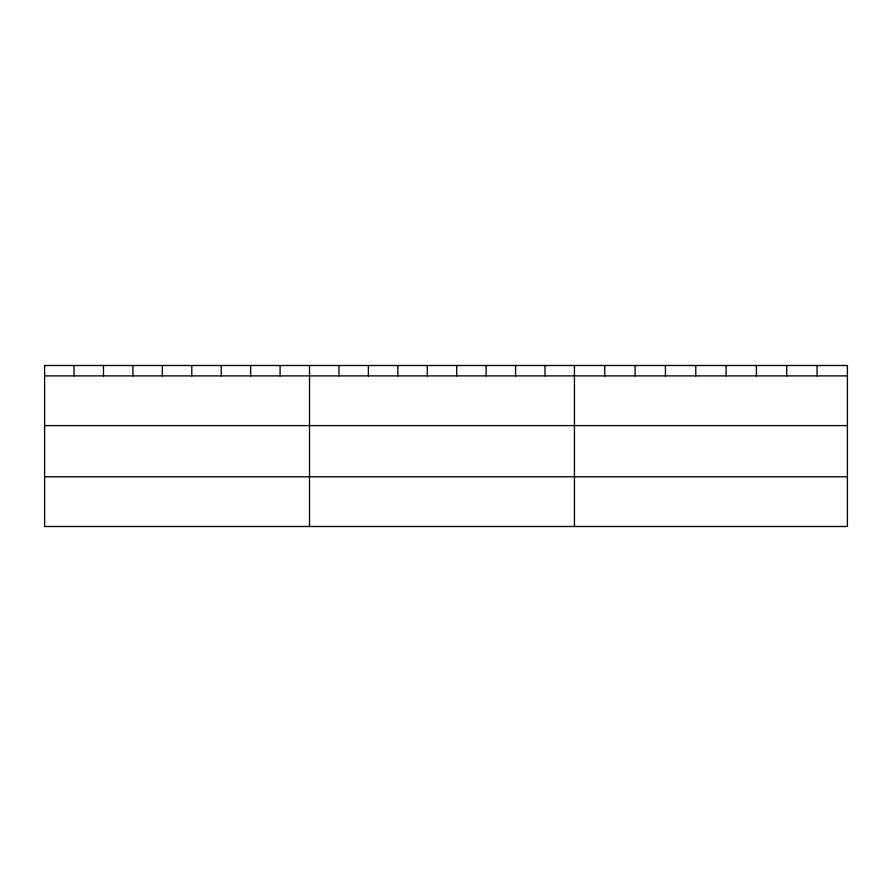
<?xml version="1.0" encoding="UTF-8"?>
<svg xmlns="http://www.w3.org/2000/svg" width="892" height="892" viewBox="0 0 892 892"><rect width="100%" height="100%" fill="white"/><g stroke="black" fill="none" stroke-linecap="round" stroke-linejoin="round"><path stroke-width="1.34" d="M847.4 425.595L847.4 365.497L44.6 365.497L44.6 526.503L847.4 526.503L847.4 425.595L44.6 425.595M44.6 375.889L847.4 375.889M44.6 476.796L847.4 476.796M817.072 365.497L817.072 375.889M786.744 365.497L786.744 375.889M756.416 365.497L756.416 375.889M726.088 365.497L726.088 375.889M695.76 365.497L695.76 375.889M665.432 365.497L665.432 375.889M635.104 365.497L635.104 375.889M604.776 365.497L604.776 375.889M574.448 365.497L574.448 526.503M545.012 365.497L545.012 375.889M515.576 365.497L515.576 375.889M486.14 365.497L486.14 375.889M456.704 365.497L456.704 375.889M427.268 365.497L427.268 375.889M397.832 365.497L397.832 375.889M368.396 365.497L368.396 375.889M338.96 365.497L338.96 375.889M309.524 365.497L309.524 526.503M280.088 365.497L280.088 375.889M250.652 365.497L250.652 375.889M221.216 365.497L221.216 375.889M191.78 365.497L191.78 375.889M162.344 365.497L162.344 375.889M132.908 365.497L132.908 375.889M103.472 365.497L103.472 375.889M74.036 365.497L74.036 375.889"/></g></svg>
